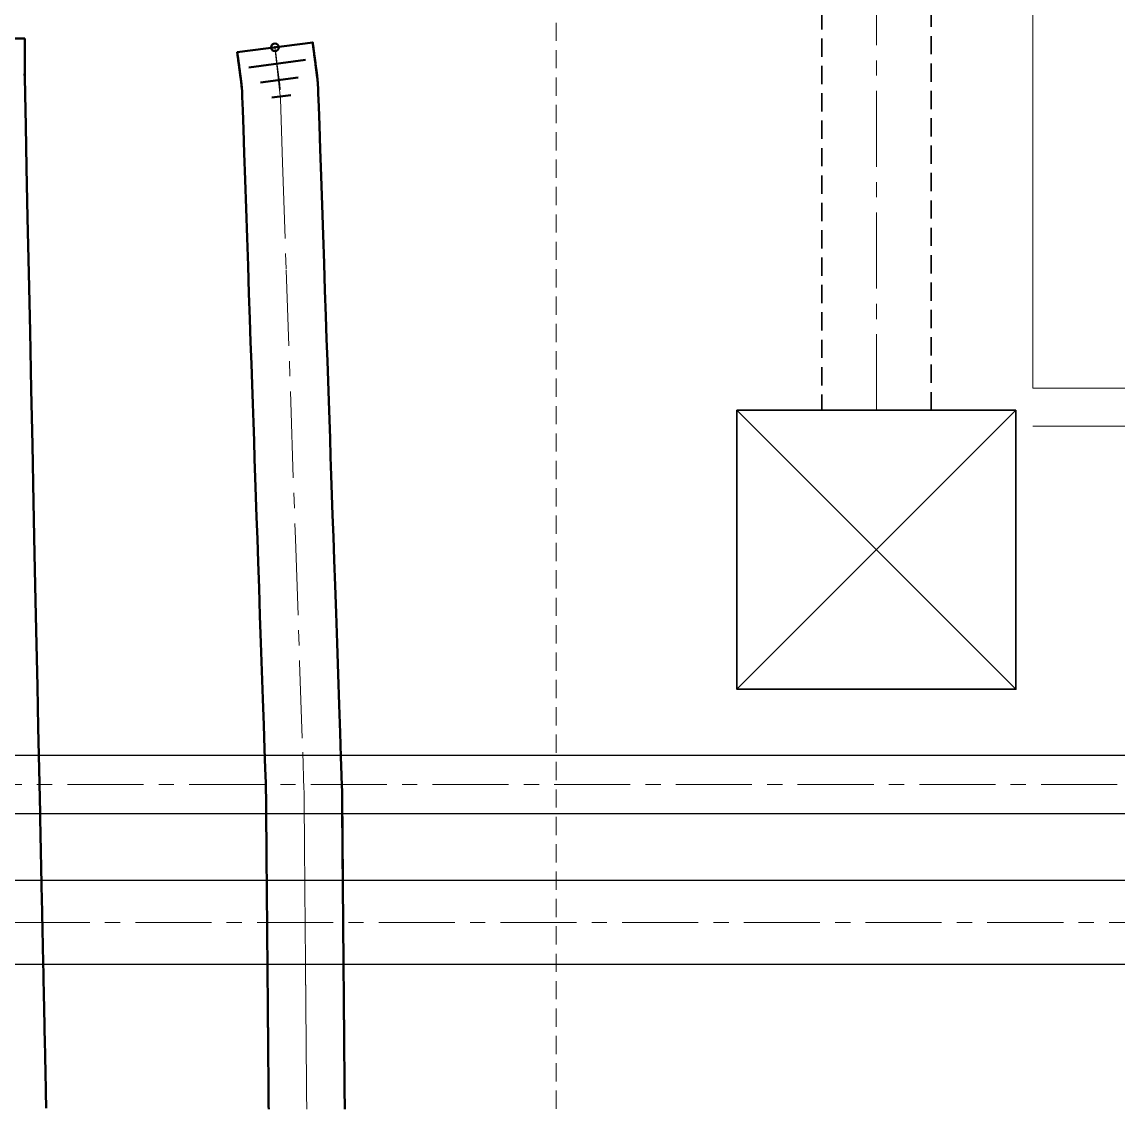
# Model space of a CAD drawing. Units: millimetres at full size. Extents: x -12803 to 120774, y -9413 to 101127.
# Drawn here: x 13881 to 16043, y 27097 to 29239 of the extents above; entities that cross this region are included whole.
import ezdxf

# ---------------------------------------------------------------- set-up
doc = ezdxf.new("R2010")
doc.units = ezdxf.units.MM
doc.header["$LTSCALE"] = 30
doc.header["$PDMODE"] = 32
doc.header["$PDSIZE"] = 15
for name, pattern in [('CHAIN1', [8, 5, -1, 1, -1]), ('CHAIN2', [12, 9, -1, 1, -1]), ('DASHED1', [1.8, 1.2, -0.6])]:
    doc.linetypes.add(name, pattern=pattern)
for name, color, linetype, lineweight in [('0-8_1-9', 7, 'Continuous', 15), ('9-4_配管－ガス３：ねじ込み', 3, 'Continuous', 20), ('9-B_ダクト－ＥＡ・丸ダクト：排気', 134, 'Continuous', 50), ('9-C_配管－排水１：塩ビ製小口径マス（ＶＰ）', 2, 'Continuous', 30), ('9-D_無題14', 5, 'Continuous', 40)]:
    doc.layers.add(name, color=color, linetype=linetype, lineweight=lineweight)

msp = doc.modelspace()

# ---------------------------------------------------------------- linework, layer by layer
at = {"layer": '0-8_1-9', "linetype": 'CHAIN2'}
msp.add_line((15875, 28441.26), (37710, 28441.26), dxfattribs=at)
at = {"layer": '0-8_1-9'}
msp.add_lwpolyline([(15875, 38121.26), (15875, 28516.26), (29510, 28516.26), (29510, 22566.26)], dxfattribs=at)
at = {"layer": '9-4_配管－ガス３：ねじ込み', "linetype": 'DASHED1'}
msp.add_line((14935, 31667.25), (14935, 26424.17), dxfattribs=at)
at = {"layer": '9-B_ダクト－ＥＡ・丸ダクト：排気'}
for p, q in [((13886.77, 29205.84), (13736.77, 29205.84)), ((14454.67, 29198.33), (14305.94, 29178.86)), ((14440.29, 29163.69), (14328.75, 29149.09)), ((14425.92, 29129.06), (14351.55, 29119.33)), ((14411.54, 29094.42), (14374.36, 29089.56))]:
    msp.add_line(p, q, dxfattribs=at)
at = {"layer": '9-B_ダクト－ＥＡ・丸ダクト：排気', "linetype": 'DASHED1'}
msp.add_line((13924.3, 27331.71), (13924.3, 27331.69), dxfattribs=at)
at = {"layer": '9-B_ダクト－ＥＡ・丸ダクト：排気', "color": 7, "linetype": 'DASHED1', "lineweight": 15}
msp.add_line((14440.9, 27332.37), (14440.9, 27331.69), dxfattribs=at)
at = {"layer": '9-B_ダクト－ＥＡ・丸ダクト：排気'}
for points in [[(13886.77, 29205.84), (13886.77, 29203.59), (13886.77, 29201.33), (13886.77, 29199.07), (13886.77, 29196.8), (13886.77, 29194.52), (13886.77, 29192.23), (13886.77, 29189.92), (13886.77, 29187.59), (13886.77, 29185.24), (13886.77, 29182.88), (13886.77, 29180.53), (13886.77, 29178.2), (13886.77, 29175.9), (13886.77, 29173.64), (13886.77, 29171.45), (13886.77, 29169.33), (13886.77, 29167.29), (13886.77, 29165.28), (13886.77, 29163.26), (13886.77, 29161.17), (13886.77, 29158.96), (13886.77, 29156.57), (13886.77, 29153.96), (13886.77, 29151.08), (13886.77, 29147.85), (13886.77, 29144.49), (13886.77, 29141.19), (13886.77, 29138.17), (13886.77, 29135.63), (13886.77, 29133.77), (13886.77, 29132.79), (13886.77, 29132.82), (13886.77, 29132.82), (13886.77, 29132.82), (13886.77, 29132.82), (13886.77, 29132.82), (13886.77, 29132.82), (13886.77, 29132.82), (13886.77, 29132.82)], [(14454.67, 29198.33), (14454.94, 29196.31), (14455.2, 29194.29), (14455.47, 29192.26), (14455.73, 29190.23), (14456, 29188.19), (14456.27, 29186.14), (14456.54, 29184.07), (14456.81, 29182), (14457.08, 29179.91), (14457.36, 29177.81), (14457.63, 29175.72), (14457.9, 29173.64), (14458.17, 29171.58), (14458.44, 29169.57), (14458.69, 29167.59), (14458.95, 29165.67), (14459.19, 29163.8), (14459.43, 29161.97), (14459.67, 29160.12), (14459.92, 29158.22), (14460.18, 29156.23), (14460.46, 29154.11), (14460.76, 29151.83), (14461.08, 29149.34), (14461.44, 29146.59), (14461.81, 29143.74), (14462.18, 29140.95), (14462.52, 29138.35), (14462.81, 29136.11), (14463.04, 29134.38), (14463.18, 29133.3), (14463.22, 29133.01), (14463.22, 29133.01), (14463.22, 29133.01), (14463.22, 29133.01), (14463.22, 29133.01), (14463.22, 29133.01), (14463.22, 29133.01), (14463.22, 29133.01)], [(14463.22, 29133.01), (14463.22, 29133.01), (14462.54, 29138.22), (14461.12, 29149.05), (14459.94, 29158.04), (14458.96, 29165.53), (14457.92, 29173.53), (14456.82, 29181.92), (14455.74, 29190.19), (14454.67, 29198.33), (14455.84, 29189.4), (14457.03, 29180.31), (14458.23, 29171.15), (14459.34, 29162.67), (14460.46, 29154.06), (14461.96, 29142.66), (14463.15, 29133.53), (14463.97, 29126.7), (14464.01, 29126.32), (14464.05, 29125.94), (14464.09, 29125.55), (14464.13, 29125.15), (14464.17, 29124.75), (14464.21, 29124.34), (14464.25, 29123.94), (14464.29, 29123.54), (14464.32, 29123.13), (14464.36, 29122.73), (14464.4, 29122.34), (14464.43, 29121.94), (14464.47, 29121.55), (14464.5, 29121.15), (14464.53, 29120.76), (14464.57, 29120.37), (14464.6, 29119.97), (14464.63, 29119.58), (14464.66, 29119.19), (14464.69, 29118.79), (14464.72, 29118.4), (14464.75, 29118)], [(14305.94, 29178.86), (14306.2, 29176.84), (14306.47, 29174.82), (14306.73, 29172.8), (14307, 29170.77), (14307.27, 29168.73), (14307.53, 29166.68), (14307.81, 29164.61), (14308.08, 29162.53), (14308.35, 29160.44), (14308.63, 29158.34), (14308.9, 29156.25), (14309.17, 29154.16), (14309.44, 29152.11), (14309.71, 29150.09), (14309.96, 29148.12), (14310.21, 29146.2), (14310.46, 29144.35), (14310.7, 29142.52), (14310.94, 29140.68), (14311.19, 29138.79), (14311.45, 29136.8), (14311.72, 29134.68), (14312.02, 29132.38), (14312.35, 29129.87), (14312.69, 29127.26), (14313.05, 29124.54), (14313.4, 29121.85), (14313.73, 29119.33), (14314.02, 29117.11), (14314.26, 29115.31), (14314.42, 29114.08), (14314.49, 29113.54), (14314.49, 29113.54), (14314.49, 29113.54), (14314.49, 29113.54), (14314.49, 29113.54), (14314.49, 29113.54), (14314.49, 29113.54), (14314.49, 29113.54)], [(14314.49, 29113.54), (14314.49, 29113.54), (14313.69, 29119.63), (14312.27, 29130.5), (14311.13, 29139.17), (14310.17, 29146.51), (14309.14, 29154.42), (14308.05, 29162.7), (14306.99, 29170.85), (14305.94, 29178.86), (14307.07, 29170.22), (14308.22, 29161.41), (14309.39, 29152.5), (14310.48, 29144.21), (14311.54, 29136.08), (14312.94, 29125.4), (14314.28, 29115.11), (14314.95, 29109.43), (14314.97, 29109.26), (14314.98, 29109.09), (14315, 29108.91), (14315.01, 29108.74), (14315.03, 29108.57), (14315.04, 29108.4), (14315.06, 29108.23), (14315.07, 29108.06), (14315.09, 29107.89), (14315.1, 29107.72), (14315.11, 29107.55), (14315.13, 29107.37), (14315.14, 29107.2), (14315.15, 29107.03), (14315.17, 29106.86), (14315.18, 29106.68), (14315.19, 29106.51), (14315.2, 29106.33), (14315.21, 29106.16), (14315.22, 29105.98), (14315.24, 29105.81), (14315.25, 29105.64)], [(14315.25, 29105.64), (14315.26, 29105.47), (14315.27, 29105.31), (14314.49, 29113.55), (14313.49, 29121.18), (14311.9, 29133.32), (14310.72, 29142.37), (14309.59, 29150.97), (14308.36, 29160.35), (14307.14, 29169.71), (14305.94, 29178.86), (14307.48, 29167.09), (14309.06, 29155), (14310.55, 29143.62), (14312.08, 29131.91), (14314.07, 29116.7), (14315.07, 29108.13), (14315.38, 29102.93), (14315.39, 29102.55), (14315.39, 29102.55), (14315.39, 29102.55), (14315.39, 29102.55), (14315.39, 29102.55), (14315.39, 29102.55), (14315.39, 29102.55), (14315.39, 29102.55), (14315.39, 29102.55), (14315.78, 29090.68), (14316.67, 29064.5), (14317.96, 29026.71), (14319.56, 28979.99), (14321.38, 28927.03), (14323.31, 28870.51), (14325.28, 28813.11), (14327.18, 28757.53), (14329.04, 28703.2), (14330.75, 28653.27), (14332.33, 28607.15), (14333.79, 28564.22), (14335.17, 28523.9)], [(13886.77, 29132.82), (13886.77, 29132.82), (13886.77, 29132.8), (13886.77, 29132.77), (13886.77, 29132.73), (13886.77, 29132.7), (13886.77, 29132.65), (13886.77, 29132.61), (13886.77, 29132.57), (13886.77, 29132.52), (13886.75, 29132.42), (13886.71, 29134.37), (13886.69, 29135.63), (13886.68, 29136.23), (13886.68, 29136.18), (13886.7, 29135.48), (13886.73, 29134.16), (13886.77, 29132.22), (13886.77, 29132.19), (13886.77, 29132.15), (13886.77, 29132.11), (13886.77, 29132.08), (13886.77, 29132.04), (13886.77, 29132), (13886.78, 29131.96), (13886.78, 29131.92), (13886.74, 29133.82), (13886.71, 29135.19), (13886.69, 29136.02), (13886.68, 29136.29), (13886.68, 29136), (13886.7, 29135.13), (13886.73, 29133.68), (13886.77, 29131.62), (13886.77, 29131.59), (13886.77, 29131.55), (13886.77, 29131.51), (13886.77, 29131.48), (13886.77, 29131.44), (13886.77, 29131.4)], [(13886.77, 29131.4), (13886.77, 29131.36), (13886.78, 29131.32), (13886.73, 29133.57), (13886.7, 29135.14), (13886.68, 29136.04), (13886.68, 29136.29), (13886.69, 29135.9), (13886.71, 29134.88), (13886.75, 29133.25), (13886.8, 29131.03), (13886.8, 29130.99), (13886.8, 29130.95), (13886.8, 29130.91), (13886.8, 29130.88), (13886.8, 29130.84), (13886.8, 29130.8), (13886.8, 29130.76), (13886.8, 29130.73), (13886.8, 29130.69), (13886.8, 29130.65), (13886.8, 29130.62), (13886.8, 29130.58), (13886.81, 29130.54), (13886.81, 29130.5), (13886.81, 29130.47), (13886.81, 29130.43), (13886.81, 29130.43), (13886.81, 29130.43), (13886.81, 29130.43), (13886.81, 29130.43), (13886.81, 29130.43), (13886.81, 29130.43), (13886.81, 29130.43), (13886.81, 29130.43), (13887.54, 29095.62), (13888.83, 29034.13), (13890.55, 28951.33), (13892.61, 28852.56), (13894.89, 28743.16)], [(14464.75, 29118), (14464.78, 29117.6), (14464.81, 29117.2), (14464.84, 29116.79), (14464.86, 29116.39), (14464.89, 29115.98), (14464.92, 29115.58), (14464.94, 29115.18), (14464.97, 29114.79), (14464.99, 29114.4), (14465.01, 29114.03), (14465.03, 29113.66), (14465.06, 29113.3), (14465.08, 29112.93), (14465.1, 29112.56), (14465.12, 29112.17), (14465.14, 29111.76), (14465.16, 29111.32), (14465.18, 29110.85), (14465.26, 29108.89), (14465.31, 29107.7), (14465.3, 29107.71), (14465.3, 29107.75), (14465.3, 29107.77), (14465.3, 29107.76), (14465.3, 29107.73), (14465.3, 29107.67), (14465.3, 29107.67), (14465.3, 29107.67), (14465.3, 29107.67), (14465.3, 29107.67), (14465.3, 29107.67), (14465.3, 29107.67), (14465.3, 29107.67), (14465.3, 29107.67), (14465.65, 29097.4), (14466.51, 29072.17), (14467.79, 29034.76), (14469.39, 28987.97), (14471.21, 28934.57)], [(14471.21, 28934.57), (14473.17, 28877.36), (14475.16, 28819.12), (14477.1, 28762.65), (14478.93, 28708.88), (14480.63, 28659.31), (14482.2, 28613.37), (14483.66, 28570.47), (14485.05, 28530.03), (14486.36, 28491.46), (14487.64, 28454.19), (14488.88, 28417.63), (14490.13, 28381.19), (14491.39, 28344.19), (14492.7, 28305.96), (14494.07, 28265.83), (14495.53, 28223.1), (14497.1, 28177.11), (14498.81, 28127.18), (14500.67, 28072.61), (14502.7, 28013.41), (14504.78, 27952.2), (14506.83, 27892.29), (14508.72, 27836.97), (14510.34, 27789.54), (14511.58, 27753.3), (14512.32, 27731.55), (14512.46, 27727.59), (14512.46, 27727.59), (14512.46, 27727.59), (14512.46, 27727.59), (14512.46, 27727.59), (14512.46, 27727.59), (14512.46, 27727.59), (14512.46, 27727.59), (14512.46, 27727.59), (14512.47, 27727.35), (14512.48, 27727.15), (14512.48, 27726.99), (14512.49, 27726.87)], [(13894.89, 28743.16), (13897.27, 28628.48), (13899.66, 28513.87), (13901.93, 28404.69), (13904.29, 28291.5), (13906.4, 28189.85), (13908.34, 28097.19), (13910.13, 28010.94), (13911.85, 27928.56), (13913.55, 27847.47), (13915.27, 27765.13), (13917.06, 27678.95), (13917.29, 27668.29), (13917.51, 27657.56), (13917.73, 27646.76), (13917.96, 27635.91), (13918.19, 27625.03), (13918.41, 27614.13), (13918.64, 27603.22), (13918.87, 27592.32), (13919.1, 27581.44), (13919.32, 27570.59), (13919.55, 27559.74), (13919.77, 27548.92), (13920, 27538.1), (13920.23, 27527.29), (13920.45, 27516.49), (13920.68, 27505.69)], [(14335.17, 28523.9), (14336.48, 28485.58), (14337.74, 28448.65), (14338.97, 28412.51), (14340.2, 28376.54), (14341.45, 28340.02), (14342.74, 28302.19), (14344.11, 28262.32), (14345.56, 28219.66), (14347.14, 28173.47), (14348.87, 28122.99), (14350.76, 28067.49), (14352.58, 28014.23), (14354.47, 27958.94), (14356.34, 27904.09), (14358.11, 27852.12), (14359.7, 27805.51), (14361.03, 27766.73), (14362, 27738.23), (14362.54, 27722.47), (14362.54, 27722.47), (14362.54, 27722.47), (14362.54, 27722.47), (14362.54, 27722.47), (14362.54, 27722.47), (14362.54, 27722.47), (14362.54, 27722.47), (14362.54, 27722.47), (14362.55, 27722.42), (14362.55, 27722.38), (14362.55, 27722.33), (14362.55, 27722.28), (14362.55, 27722.24), (14362.55, 27722.19), (14362.56, 27722.15), (14362.56, 27722.1), (14362.58, 27721.29), (14362.61, 27720.69), (14362.62, 27720.31), (14362.63, 27720.14)], [(14362.56, 27722.14), (14362.59, 27721.41), (14362.6, 27720.85), (14362.62, 27720.45), (14362.62, 27720.21), (14362.63, 27720.13), (14362.63, 27720.18), (14362.62, 27720.33), (14362.61, 27720.57), (14362.6, 27720.91), (14362.59, 27721.36), (14362.57, 27721.9), (14362.55, 27722.44), (14362.61, 27719.52), (14362.61, 27719.52), (14362.61, 27719.52), (14362.61, 27719.52), (14362.61, 27719.52), (14362.61, 27719.52), (14362.61, 27719.52), (14362.61, 27719.52), (14362.61, 27719.52), (14362.61, 27719.37), (14362.66, 27713.26), (14362.76, 27702.26), (14362.88, 27687.46), (14363.03, 27669.98), (14363.19, 27650.93), (14363.36, 27631.44), (14363.52, 27612.61), (14363.67, 27595.37), (14363.8, 27579.69), (14363.92, 27565.33), (14364.03, 27552.08), (14364.14, 27539.71), (14364.24, 27528), (14364.33, 27516.74), (14364.43, 27505.69)], [(14362.63, 27720.14), (14362.63, 27720.19), (14362.62, 27720.48), (14362.6, 27720.99), (14362.58, 27721.73), (14362.58, 27721.69), (14362.58, 27721.64), (14362.58, 27721.59), (14362.58, 27721.54), (14362.58, 27721.5), (14362.58, 27721.45), (14362.59, 27721.41), (14362.59, 27721.36), (14362.6, 27720.86), (14362.62, 27720.48), (14362.62, 27720.24), (14362.63, 27720.14), (14362.63, 27720.16), (14362.62, 27720.31), (14362.61, 27720.59), (14362.6, 27721), (14362.61, 27720.66), (14362.62, 27720.41), (14362.62, 27720.24), (14362.63, 27720.15), (14362.63, 27720.14), (14362.62, 27720.22), (14362.62, 27720.38), (14362.61, 27720.63), (14362.6, 27720.94), (14362.59, 27721.33), (14362.57, 27721.8), (14362.56, 27722.35), (14362.6, 27720.74), (14362.61, 27719.74), (14362.61, 27720.11), (14362.61, 27720.23), (14362.61, 27719.97), (14362.6, 27720.5), (14362.56, 27722.14)], [(14512.49, 27726.87), (14512.49, 27726.78), (14512.49, 27726.73), (14512.49, 27726.72), (14512.49, 27726.74), (14512.61, 27720.84), (14512.74, 27704.54), (14513.04, 27670.07), (14513.39, 27628.45), (14513.72, 27590.14), (14513.99, 27558.32), (14514.22, 27530.91), (14514.43, 27505.69), (14514.24, 27528.89), (14514.02, 27553.8), (14513.78, 27582.17), (14513.5, 27615.71), (14513.17, 27654.05), (14512.87, 27689.96), (14512.66, 27714.83), (14512.56, 27724.19), (14512.56, 27724.09), (14512.56, 27723.98), (14512.56, 27723.88), (14512.57, 27723.77), (14512.57, 27723.66), (14512.57, 27723.56), (14512.57, 27723.45), (14512.57, 27723.34), (14512.58, 27723.23), (14512.58, 27723.13), (14512.58, 27723.02), (14512.58, 27722.91), (14512.58, 27722.8), (14512.59, 27722.7), (14512.59, 27722.59), (14512.59, 27722.49), (14512.59, 27722.39), (14512.59, 27722.29), (14512.59, 27722.19)], [(14512.59, 27722.19), (14512.59, 27722.09), (14512.6, 27721.99), (14512.6, 27721.88), (14512.6, 27721.76), (14512.6, 27721.64), (14512.61, 27720.79), (14512.61, 27720.92), (14512.61, 27721.01), (14512.61, 27721.05), (14512.61, 27721.05), (14512.61, 27721.01), (14512.61, 27720.92), (14512.61, 27720.79), (14512.61, 27720.79), (14512.61, 27720.79), (14512.61, 27720.79), (14512.61, 27720.79), (14512.61, 27720.79), (14512.61, 27720.79), (14512.61, 27720.79), (14512.61, 27720.79), (14512.64, 27716.7), (14512.71, 27708.31), (14512.81, 27696.43), (14512.94, 27681.87), (14513.08, 27665.46), (14513.22, 27648.01), (14513.37, 27630.33), (14513.52, 27613.24), (14513.66, 27596.21), (14513.8, 27580.62), (14513.92, 27566.25), (14514.03, 27552.91), (14514.14, 27540.39), (14514.24, 27528.48), (14514.34, 27516.99), (14514.43, 27505.69)], [(13924.3, 27331.69), (13924.4, 27327.2), (13924.49, 27322.71), (13924.59, 27318.22), (13924.68, 27313.73), (13924.77, 27309.24), (13924.87, 27304.75), (13924.96, 27300.26), (13925.05, 27295.78), (13925.15, 27291.29), (13925.24, 27286.8), (13925.33, 27282.31), (13925.43, 27277.82), (13925.52, 27273.33), (13925.62, 27268.84), (13925.71, 27264.35), (13925.8, 27259.86)], [(14365.9, 27331.69), (14365.92, 27329.55), (14365.94, 27327.4), (14365.96, 27325.26), (14365.97, 27323.11), (14365.99, 27320.97), (14366.01, 27318.82), (14366.03, 27316.68), (14366.05, 27314.53), (14366.06, 27312.39), (14366.08, 27310.24), (14366.1, 27308.1), (14366.12, 27305.95), (14366.14, 27303.81), (14366.16, 27301.66), (14366.17, 27299.52), (14366.19, 27297.37), (14366.21, 27295.03), (14366.23, 27292.68), (14366.25, 27290.34), (14366.27, 27287.99), (14366.29, 27285.65), (14366.31, 27283.3), (14366.33, 27280.96), (14366.35, 27278.62), (14366.37, 27276.27), (14366.39, 27273.93), (14366.41, 27271.58), (14366.43, 27269.24), (14366.45, 27266.89), (14366.47, 27264.55), (14366.49, 27262.2), (14366.51, 27259.86)], [(14515.91, 27331.69), (14515.92, 27329.63), (14515.94, 27327.56), (14515.96, 27325.5), (14515.98, 27323.43), (14515.99, 27321.36), (14516.01, 27319.3), (14516.03, 27317.23), (14516.05, 27315.17), (14516.06, 27313.1), (14516.08, 27311.04), (14516.1, 27308.97), (14516.12, 27306.91), (14516.13, 27304.84), (14516.15, 27302.77), (14516.17, 27300.71), (14516.19, 27298.64), (14516.21, 27296.22), (14516.23, 27293.8), (14516.25, 27291.37), (14516.27, 27288.95), (14516.29, 27286.52), (14516.31, 27284.1), (14516.33, 27281.68), (14516.35, 27279.25), (14516.37, 27276.83), (14516.39, 27274.4), (14516.41, 27271.98), (14516.43, 27269.55), (14516.45, 27267.13), (14516.47, 27264.71), (14516.49, 27262.28), (14516.51, 27259.86)]]:
    msp.add_lwpolyline(points, dxfattribs=at)
at = {"layer": '9-B_ダクト－ＥＡ・丸ダクト：排気', "color": 7, "linetype": 'CHAIN1', "lineweight": 15}
for points in [[(14380.31, 29188.6), (14381.9, 29176.38), (14383.45, 29164.55), (14384.9, 29153.49), (14386.2, 29143.59), (14387.29, 29135.23), (14388.13, 29128.8), (14388.67, 29124.69), (14388.85, 29123.28), (14388.67, 29124.69), (14388.13, 29128.8), (14387.29, 29135.23), (14386.2, 29143.59), (14384.9, 29153.49), (14383.45, 29164.55), (14381.9, 29176.38)], [(14380.31, 29188.6), (14382.13, 29174.66), (14383.88, 29161.29), (14385.48, 29149.08), (14386.85, 29138.6), (14387.92, 29130.42), (14388.61, 29125.12), (14388.85, 29123.28), (14389.82, 29114.21), (14389.95, 29112.47), (14390.07, 29110.78), (14390.16, 29109.2), (14390.23, 29107.81), (14390.29, 29106.64), (14390.32, 29105.76), (14390.35, 29105.24), (14390.35, 29105.11), (14389.68, 29115.83), (14388.84, 29123.38), (14388.41, 29126.7), (14387.43, 29134.15), (14386.03, 29144.88), (14384.3, 29158.08), (14382.36, 29172.93)]]:
    msp.add_lwpolyline(points, close=True, dxfattribs=at)
for points in [[(14380.31, 29188.6), (14390.97, 29086.85), (14395.25, 28961.65), (14402.48, 28749.91), (14411.37, 28489.68), (14420.62, 28219.02), (14428.93, 27975.99), (14434.99, 27798.64), (14437.51, 27725.03), (14437.51, 27725.03), (14437.51, 27725.03), (14437.51, 27725.03), (14437.51, 27725.03), (14437.51, 27725.03), (14437.51, 27725.03), (14437.51, 27725.03), (14437.51, 27725.03), (14437.51, 27724.89), (14437.51, 27724.8), (14437.52, 27724.75), (14437.52, 27724.75), (14437.52, 27724.79), (14437.51, 27724.88), (14437.51, 27725.01), (14437.57, 27722.59), (14437.59, 27721.61), (14437.6, 27720.77), (14437.61, 27720.25), (14437.61, 27720.16), (14437.61, 27720.18), (14437.61, 27720.19), (14437.61, 27720.18), (14437.61, 27720.16), (14437.61, 27720.16), (14437.61, 27720.16), (14437.61, 27720.16), (14437.61, 27720.16), (14437.61, 27720.16), (14437.61, 27720.15), (14437.61, 27720.15)], [(14437.61, 27720.15), (14437.61, 27720.15), (14437.64, 27716.93), (14437.7, 27709.06), (14437.8, 27697.42), (14437.93, 27682.87), (14438.07, 27666.28), (14438.22, 27648.51), (14438.37, 27630.44), (14438.52, 27612.92), (14438.66, 27596.23), (14438.79, 27580.85), (14438.91, 27566.6), (14439.03, 27553.29), (14439.13, 27540.73), (14439.23, 27528.74), (14439.33, 27517.12), (14439.43, 27505.69)], [(14440.9, 27331.69), (14440.94, 27327.2), (14440.98, 27322.71), (14441.02, 27318.22), (14441.06, 27313.73), (14441.09, 27309.24), (14441.13, 27304.75), (14441.17, 27300.26), (14441.21, 27295.78), (14441.25, 27291.29), (14441.28, 27286.8), (14441.32, 27282.31), (14441.36, 27277.82), (14441.4, 27273.33), (14441.44, 27268.84), (14441.47, 27264.35), (14441.51, 27259.86)]]:
    msp.add_lwpolyline(points, dxfattribs=at)
at = {"layer": '9-B_ダクト－ＥＡ・丸ダクト：排気', "linetype": 'DASHED1'}
for points in [[(13920.68, 27505.69), (13920.81, 27499.34), (13920.94, 27493), (13921.07, 27486.65), (13921.21, 27480.3), (13921.34, 27473.96), (13921.47, 27467.61), (13921.6, 27461.26), (13921.74, 27454.91), (13921.87, 27448.57), (13922, 27442.22), (13922.13, 27435.87), (13922.26, 27429.52), (13922.4, 27423.18), (13922.53, 27416.83), (13922.66, 27410.48), (13922.79, 27404.13), (13922.98, 27395.12), (13923.17, 27386.1), (13923.36, 27377.08), (13923.55, 27368.07), (13923.73, 27359.05), (13923.92, 27350.03), (13924.11, 27341.01), (13924.3, 27332), (13924.3, 27331.98), (13924.3, 27331.96), (13924.3, 27331.94), (13924.3, 27331.92), (13924.3, 27331.9), (13924.3, 27331.88), (13924.3, 27331.86), (13924.3, 27331.84), (13924.3, 27331.83), (13924.3, 27331.81), (13924.3, 27331.79), (13924.3, 27331.77), (13924.3, 27331.75), (13924.3, 27331.73), (13924.3, 27331.71)], [(14364.43, 27505.69), (14364.54, 27492.67), (14364.65, 27479.65), (14364.76, 27466.63), (14364.87, 27453.61), (14364.98, 27440.59), (14365.09, 27427.57), (14365.2, 27414.55), (14365.31, 27401.53), (14365.35, 27397.17), (14365.38, 27392.8), (14365.42, 27388.44), (14365.46, 27384.07), (14365.49, 27379.71), (14365.53, 27375.34), (14365.57, 27370.98), (14365.6, 27366.61), (14365.64, 27362.25), (14365.68, 27357.88), (14365.72, 27353.52), (14365.75, 27349.15), (14365.79, 27344.79), (14365.83, 27340.42), (14365.86, 27336.06), (14365.9, 27331.69)], [(14514.43, 27505.69), (14514.54, 27492.75), (14514.65, 27479.81), (14514.76, 27466.87), (14514.87, 27453.93), (14514.98, 27440.99), (14515.09, 27428.05), (14515.2, 27415.11), (14515.31, 27402.17), (14515.35, 27397.76), (14515.38, 27393.36), (14515.42, 27388.95), (14515.46, 27384.55), (14515.5, 27380.14), (14515.53, 27375.74), (14515.57, 27371.33), (14515.61, 27366.93), (14515.64, 27362.53), (14515.68, 27358.12), (14515.72, 27353.72), (14515.76, 27349.31), (14515.79, 27344.91), (14515.83, 27340.5), (14515.87, 27336.1), (14515.91, 27331.69)], [(13925.8, 27259.86), (13925.97, 27251.7), (13926.14, 27243.54), (13926.31, 27235.38), (13926.48, 27227.22), (13926.65, 27219.06), (13926.82, 27210.91), (13926.99, 27202.75), (13927.16, 27194.59), (13927.33, 27186.43), (13927.5, 27178.27), (13927.67, 27170.11), (13927.84, 27161.95), (13928.01, 27153.79), (13928.18, 27145.63), (13928.35, 27137.48), (13928.53, 27129.32), (13928.75, 27118.31), (13928.98, 27107.3), (13929.21, 27096.3)], [(14366.51, 27259.86), (14366.53, 27256.99), (14366.56, 27254.12), (14366.58, 27251.25), (14366.61, 27248.38), (14366.63, 27245.52), (14366.66, 27242.65), (14366.68, 27239.78), (14366.7, 27236.91), (14366.73, 27234.04), (14366.75, 27231.17), (14366.78, 27228.3), (14366.8, 27225.44), (14366.83, 27222.57), (14366.85, 27219.7), (14366.87, 27216.83), (14366.9, 27213.96), (14366.99, 27203.53), (14367.08, 27193.11), (14367.16, 27182.68), (14367.25, 27172.25), (14367.34, 27161.83), (14367.43, 27151.4), (14367.52, 27140.98), (14367.61, 27130.55), (14367.66, 27124.57), (14367.71, 27118.59), (14367.76, 27112.61), (14367.81, 27106.63), (14367.86, 27100.65), (14367.91, 27094.66)], [(14516.51, 27259.86), (14516.54, 27257.03), (14516.56, 27254.2), (14516.59, 27251.37), (14516.61, 27248.54), (14516.63, 27245.71), (14516.66, 27242.89), (14516.68, 27240.06), (14516.71, 27237.23), (14516.73, 27234.4), (14516.75, 27231.57), (14516.78, 27228.74), (14516.8, 27225.91), (14516.83, 27223.08), (14516.85, 27220.25), (14516.87, 27217.43), (14516.9, 27214.6), (14516.99, 27204.09), (14517.08, 27193.58), (14517.17, 27183.08), (14517.25, 27172.57), (14517.34, 27162.07), (14517.43, 27151.56), (14517.52, 27141.05), (14517.61, 27130.55), (14517.66, 27124.57), (14517.71, 27118.59), (14517.76, 27112.61), (14517.81, 27106.63), (14517.86, 27100.65), (14517.91, 27094.66)]]:
    msp.add_lwpolyline(points, dxfattribs=at)
at = {"layer": '9-B_ダクト－ＥＡ・丸ダクト：排気', "color": 7, "linetype": 'DASHED1', "lineweight": 15}
for points in [[(14439.43, 27505.69), (14439.47, 27500.67), (14439.51, 27495.65), (14439.56, 27490.63), (14439.6, 27485.61), (14439.64, 27480.59), (14439.68, 27475.56), (14439.73, 27470.54), (14439.77, 27465.52), (14439.81, 27460.5), (14439.85, 27455.48), (14439.9, 27450.46), (14439.94, 27445.44), (14439.98, 27440.42), (14440.02, 27435.39), (14440.07, 27430.37), (14440.11, 27425.35), (14440.2, 27415.01), (14440.28, 27404.67), (14440.37, 27394.32), (14440.46, 27383.98), (14440.55, 27373.64), (14440.64, 27363.29), (14440.72, 27352.95), (14440.81, 27342.61), (14440.82, 27341.92), (14440.82, 27341.24), (14440.83, 27340.56), (14440.83, 27339.88), (14440.84, 27339.19), (14440.85, 27338.51), (14440.85, 27337.83), (14440.86, 27337.15), (14440.86, 27336.47), (14440.87, 27335.78), (14440.87, 27335.1), (14440.88, 27334.42), (14440.89, 27333.74), (14440.89, 27333.06), (14440.9, 27332.37)], [(14441.51, 27259.86), (14441.58, 27251.78), (14441.65, 27243.69), (14441.72, 27235.61), (14441.79, 27227.53), (14441.85, 27219.45), (14441.92, 27211.37), (14441.99, 27203.29), (14442.06, 27195.2), (14442.13, 27187.12), (14442.2, 27179.04), (14442.27, 27170.96), (14442.33, 27162.88), (14442.4, 27154.79), (14442.47, 27146.71), (14442.54, 27138.63), (14442.61, 27130.55), (14442.66, 27124.57), (14442.71, 27118.59), (14442.76, 27112.61), (14442.81, 27106.63), (14442.86, 27100.65), (14442.91, 27094.66)]]:
    msp.add_lwpolyline(points, dxfattribs=at)
at = {"layer": '9-B_ダクト－ＥＡ・丸ダクト：排気'}
msp.add_point((14380.31, 29188.6), dxfattribs=at)
at = {"layer": '9-C_配管－排水１：塩ビ製小口径マス（ＶＰ）'}
for p, q in [((17720.98, 27791.91), (11269.8, 27791.91)), ((11269.8, 27677.91), (17720.98, 27677.91)), ((19535, 27545.37), (11224.79, 27545.37)), ((5377.51, 27380.37), (19535, 27380.37))]:
    msp.add_line(p, q, dxfattribs=at)
at = {"layer": '9-C_配管－排水１：塩ビ製小口径マス（ＶＰ）', "color": 7, "linetype": 'CHAIN1', "lineweight": 15}
for p, q in [((17720.98, 27734.91), (11269.8, 27734.91)), ((19535, 27462.87), (5377.51, 27462.87))]:
    msp.add_line(p, q, dxfattribs=at)
at = {"layer": '9-D_無題14', "color": 6, "linetype": 'DASHED1', "lineweight": 35}
for p, q in [((15458.38, 31690.04), (15458.38, 28472.84)), ((15674.38, 28472.84), (15674.38, 31690.04))]:
    msp.add_line(p, q, dxfattribs=at)
at = {"layer": '9-D_無題14', "color": 7, "linetype": 'CHAIN1', "lineweight": 15}
msp.add_line((15566.38, 28472.84), (15566.38, 31690.04), dxfattribs=at)
at = {"layer": '9-D_無題14', "color": 6, "lineweight": 35}
for p, q in [((15291.38, 28472.84), (15841.38, 27922.84)), ((15841.38, 28472.84), (15291.38, 27922.84))]:
    msp.add_line(p, q, dxfattribs=at)
msp.add_lwpolyline([(15841.38, 28472.84), (15291.38, 28472.84), (15291.38, 27922.84), (15841.38, 27922.84)], close=True, dxfattribs=at)

doc.saveas('drawing.dxf')
